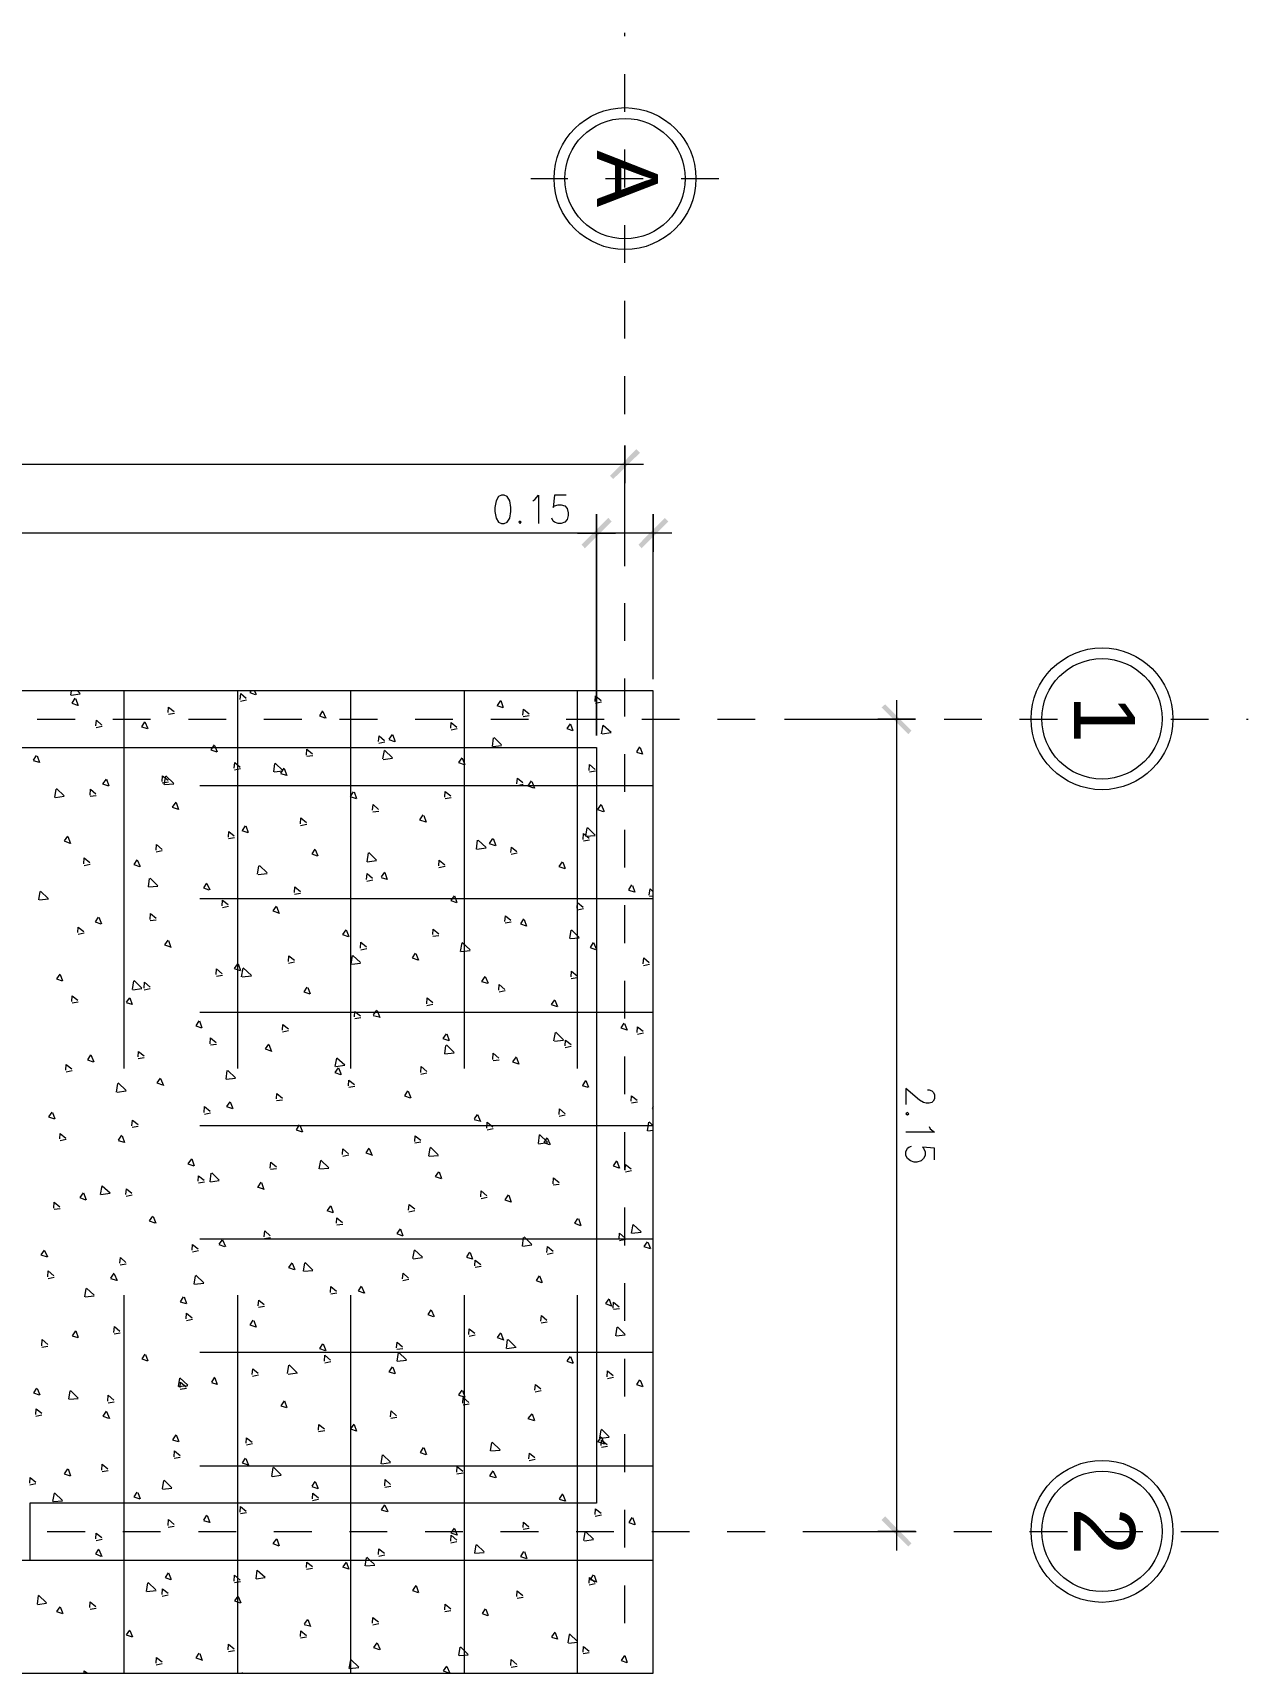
# Model space of a CAD drawing. Header units: metres. Extents: x -0.3 to 26.7, y -6.4 to 6.5.
# Drawn here: x 23.486 to 26.702, y 2.204 to 6.546 of the extents above; entities that cross this region are included whole.
import ezdxf

# ---------------------------------------------------------------- set-up
doc = ezdxf.new("R2010")
doc.units = ezdxf.units.M
doc.linetypes.add('IMPORT-PDF_IMPORT', pattern=[1, 0.8, -0.2])
doc.layers.add('00', color=250, linetype='Continuous')
doc.layers.add('CUARTO DE BOMBAS_dwg _2_', color=8, linetype='Continuous', lineweight=9, true_color=0x767676)
for name, color, linetype, lineweight in [('PDF_Geometry', 7, 'Continuous', 9), ('PDF_Solid Fills', 7, 'Continuous', 9), ('PDF_Text', 7, 'Continuous', 9)]:
    doc.layers.add(name, color=color, linetype=linetype, lineweight=lineweight)
doc.styles.add('Arial', font='arial.ttf', dxfattribs={"height": 0.162037})

# ---------------------------------------------------------------- blocks, each defined once
blk = doc.blocks.new('CUARTO DE BOMBAS_dwg _2_-1318126-Leyenda 2')
at = {"layer": 'PDF_Solid Fills'}
for points in [[(320.87, 214.58), (323.71, 217.37), (323.33, 217.75), (320.53, 214.92)], [(317.87, 207.25), (320.7, 210.09), (320.36, 210.47), (317.53, 207.64)], [(323.88, 207.25), (326.71, 210.09), (326.33, 210.47), (323.54, 207.64)], [(352.11, 187.57), (352.45, 187.95), (349.66, 190.74), (349.28, 190.41)], [(352.11, 101.59), (352.45, 101.93), (349.66, 104.77), (349.28, 104.38)]]:
    blk.add_hatch(color=256, dxfattribs=at).paths.add_polyline_path(points)
at = {"layer": 'PDF_Geometry', "linetype": 'IMPORT-PDF_IMPORT'}
for p, q in [((322.1, 93.46), (322.1, 261.82)), ((332.05, 246.37), (312.15, 246.37)), ((147.9, 189.18), (388.1, 189.18)), ((148.95, 103.16), (388.1, 103.16))]:
    blk.add_line(p, q, dxfattribs=at)
at = {"layer": 'PDF_Geometry', "color": 7}
for p, q in [((319.09, 208.86), (307.32, 208.86)), ((317.1, 208.86), (321.13, 208.86)), ((269.1, 152.18), (269.1, 192.18)), ((281.12, 152.18), (281.12, 192.18)), ((293.1, 152.18), (293.1, 192.18)), ((305.12, 152.18), (305.12, 192.18)), ((317.1, 152.18), (317.1, 192.18)), ((325.1, 182.11), (277.1, 182.11)), ((325.1, 170.13), (277.1, 170.13)), ((325.1, 158.11), (277.1, 158.11)), ((325.1, 146.13), (277.1, 146.13)), ((325.1, 134.1), (277.1, 134.1)), ((269.1, 88.17), (269.1, 128.18)), ((281.12, 88.17), (281.12, 128.18)), ((293.1, 88.17), (293.1, 128.18)), ((305.12, 88.17), (305.12, 128.18)), ((317.1, 88.17), (317.1, 128.18)), ((325.1, 122.12), (277.1, 122.12)), ((325.1, 110.1), (277.1, 110.1))]:
    blk.add_line(p, q, dxfattribs=at)
at = {"layer": 'PDF_Geometry'}
for p, q in [((263.47, 192.18), (263.42, 191.72)), ((263.47, 191.72), (264.44, 191.85)), ((263.93, 191.34), (264.23, 190.62)), ((264.14, 192.18), (264.44, 191.89)), ((281.42, 191.08), (282.05, 191.21)), ((282.9, 192.18), (283.07, 191.76)), ((308.93, 191.13), (308.59, 190.62)), ((308.98, 191.13), (309.23, 190.41)), ((273.8, 189.69), (274.43, 189.81)), ((290.14, 189.98), (290.43, 189.26)), ((308.55, 190.62), (309.19, 190.41)), ((311.35, 189.43), (311.98, 189.56)), ((319.01, 190.87), (319.64, 191)), ((266.13, 188.29), (266.77, 188.42)), ((271.3, 188.88), (271.59, 188.16)), ((303.73, 188.04), (304.36, 188.16)), ((316.34, 188.63), (316.6, 187.95)), ((319.77, 188.54), (319.6, 187.61)), ((319.69, 187.61), (320.66, 187.74)), ((319.81, 188.54), (320.66, 187.78)), ((278.66, 186.38), (278.96, 185.71)), ((296.06, 186.64), (296.7, 186.77)), ((296.61, 185.83), (296.44, 184.95)), ((296.66, 185.88), (297.5, 185.07)), ((297.46, 187.53), (297.12, 187.06)), ((297.12, 187.02), (297.71, 186.81)), ((297.5, 187.53), (297.8, 186.81)), ((308.17, 187.19), (308.04, 186.26)), ((308.13, 186.26), (309.06, 186.38)), ((308.26, 187.23), (309.06, 186.43)), ((323.67, 186.22), (323.33, 185.71)), ((323.71, 186.17), (323.96, 185.45)), ((259.78, 185.33), (259.45, 184.82)), ((259.45, 184.78), (260.08, 184.61)), ((259.87, 185.28), (260.12, 184.56)), ((285.01, 184.48), (284.89, 183.59)), ((285.1, 184.52), (285.9, 183.72)), ((288.44, 185.24), (289.08, 185.33)), ((296.53, 184.9), (297.5, 185.03)), ((304.87, 185.03), (305.17, 184.35)), ((323.33, 185.66), (323.92, 185.5)), ((267.23, 182.83), (267.49, 182.11)), ((273.12, 182.41), (273.8, 182.53)), ((273.46, 183.12), (273.29, 182.24)), ((273.5, 183.17), (274.35, 182.36)), ((280.78, 183.8), (281.42, 183.93)), ((284.97, 183.59), (285.9, 183.68)), ((285.99, 183.97), (285.65, 183.46)), ((285.65, 183.42), (286.28, 183.25)), ((286.03, 183.93), (286.33, 183.21)), ((312.24, 182.57), (312.53, 181.85)), ((318.37, 183.59), (319.01, 183.68)), ((261.86, 181.77), (261.73, 180.88)), ((261.82, 180.88), (262.75, 181.01)), ((261.94, 181.81), (262.75, 181.05)), ((265.5, 181.77), (265.46, 181.13)), ((265.5, 181.01), (266.13, 181.09)), ((265.54, 181.77), (266.09, 181.26)), ((273.37, 182.24), (274.35, 182.32)), ((293.44, 181.47), (293.69, 180.75)), ((303.09, 180.75), (303.73, 180.88)), ((310.71, 182.15), (311.35, 182.28)), ((274.6, 180.33), (274.85, 179.61)), ((295.43, 179.36), (296.06, 179.44)), ((300.81, 178.98), (301.06, 178.26)), ((319.6, 180.12), (319.9, 179.4)), ((280.15, 177.28), (280.1, 176.69)), ((280.19, 177.28), (280.74, 176.82)), ((281.54, 177.37), (282.18, 177.16)), ((281.92, 177.88), (281.59, 177.37)), ((281.97, 177.88), (282.22, 177.16)), ((287.77, 177.92), (288.44, 178.04)), ((318.08, 177.66), (317.95, 176.77)), ((318.16, 177.71), (318.97, 176.9)), ((263.13, 176.73), (263.42, 176.01)), ((280.15, 176.52), (280.78, 176.65)), ((306.48, 176.35), (306.35, 175.42)), ((306.44, 175.42), (307.41, 175.55)), ((306.56, 176.35), (307.41, 175.59)), ((308.17, 176.52), (308.43, 175.8)), ((317.74, 176.27), (318.37, 176.39)), ((317.99, 176.77), (318.97, 176.86)), ((264.86, 173.68), (265.5, 173.81)), ((270.49, 174.28), (270.79, 173.56)), ((272.48, 175.12), (273.12, 175.25)), ((283.41, 173.68), (284.25, 172.88)), ((289.33, 175.38), (289.59, 174.7)), ((294.92, 175), (294.79, 174.07)), ((294.84, 174.07), (295.81, 174.19)), ((295.01, 175.04), (295.81, 174.23)), ((310.08, 174.87), (310.71, 175)), ((315.54, 174.02), (315.79, 173.35)), ((271.76, 172.29), (271.64, 171.4)), ((271.85, 172.33), (272.65, 171.53)), ((283.32, 173.64), (283.19, 172.75)), ((283.28, 172.71), (284.25, 172.84)), ((294.79, 172.03), (295.43, 172.16)), ((296.66, 172.96), (296.32, 172.46)), ((296.32, 172.41), (296.91, 172.24)), ((296.7, 172.92), (296.95, 172.2)), ((302.41, 173.47), (303.09, 173.6)), ((260.16, 170.93), (260.04, 170.04)), ((260.25, 170.97), (261.05, 170.17)), ((271.68, 171.4), (272.65, 171.48)), ((277.86, 171.78), (278.16, 171.1)), ((287.13, 170.64), (287.77, 170.76)), ((304.06, 170.47), (304.32, 169.75)), ((322.82, 171.61), (322.48, 171.1)), ((322.48, 171.06), (323.11, 170.89)), ((322.9, 171.57), (323.16, 170.85)), ((324.72, 170.42), (325.1, 170.47)), ((260.12, 170.04), (261.1, 170.13)), ((279.51, 169.24), (280.15, 169.37)), ((285.23, 169.32), (285.52, 168.6)), ((317.1, 168.99), (317.74, 169.11)), ((266.43, 168.22), (266.68, 167.5)), ((271.85, 167.84), (272.48, 167.93)), ((292.59, 166.87), (292.89, 166.15)), ((309.44, 167.59), (310.08, 167.72)), ((311.43, 167.97), (311.68, 167.25)), ((316.38, 166.83), (316.26, 165.94)), ((316.47, 166.87), (317.27, 166.06)), ((264.23, 166.4), (264.86, 166.53)), ((273.8, 165.73), (274.05, 165.01)), ((301.78, 166.19), (302.41, 166.28)), ((304.83, 165.47), (304.66, 164.58)), ((304.87, 165.51), (305.72, 164.75)), ((316.34, 165.94), (317.27, 166.02)), ((318.8, 165.51), (319.09, 164.79)), ((281.16, 163.27), (281.42, 162.55)), ((286.5, 163.35), (287.13, 163.48)), ((293.23, 164.16), (293.1, 163.23)), ((293.19, 163.23), (294.12, 163.35)), ((293.31, 164.16), (294.12, 163.4)), ((294.16, 164.75), (294.79, 164.88)), ((299.96, 164.37), (300.25, 163.65)), ((304.74, 164.58), (305.72, 164.67)), ((262.32, 162.13), (262.58, 161.45)), ((278.88, 161.96), (279.51, 162.08)), ((281.67, 162.8), (281.5, 161.87)), ((281.59, 161.87), (282.56, 162)), ((281.71, 162.85), (282.56, 162.04)), ((307.32, 161.92), (307.62, 161.2)), ((316.43, 161.7), (317.06, 161.83)), ((324.09, 163.1), (324.72, 163.23)), ((270.07, 161.45), (269.94, 160.56)), ((270.03, 160.52), (270.96, 160.65)), ((270.16, 161.49), (270.96, 160.69)), ((271.21, 160.52), (271.85, 160.65)), ((288.53, 160.77), (288.78, 160.1)), ((308.81, 160.31), (309.44, 160.43)), ((263.59, 159.12), (264.23, 159.25)), ((269.65, 159.67), (269.31, 159.21)), ((269.31, 159.16), (269.9, 158.99)), ((269.69, 159.67), (269.94, 158.95)), ((295.81, 158.36), (295.47, 157.85)), ((295.89, 158.32), (296.15, 157.6)), ((301.14, 158.87), (301.78, 158.99)), ((314.69, 159.42), (314.99, 158.74)), ((277.06, 157.22), (277.31, 156.5)), ((293.52, 157.47), (294.16, 157.6)), ((295.47, 157.81), (296.11, 157.64)), ((322.06, 156.96), (322.35, 156.24)), ((278.24, 154.68), (278.88, 154.76)), ((284.42, 154.72), (284.68, 154)), ((285.86, 156.07), (286.5, 156.2)), ((303.13, 154.63), (303.01, 153.75)), ((303.22, 154.68), (304.02, 153.87)), ((303.26, 155.86), (303.51, 155.14)), ((314.73, 155.99), (314.56, 155.1)), ((314.65, 155.06), (315.62, 155.18)), ((314.78, 156.03), (315.62, 155.23)), ((323.45, 155.82), (324.09, 155.95)), ((265.58, 153.62), (265.88, 152.9)), ((270.58, 153.24), (271.21, 153.36)), ((291.58, 153.28), (291.41, 152.39)), ((291.62, 153.32), (292.47, 152.56)), ((303.05, 153.75), (304.02, 153.83)), ((308.17, 153.03), (308.81, 153.11)), ((310.63, 153.36), (310.88, 152.64)), ((315.79, 154.42), (316.43, 154.55)), ((262.96, 151.84), (263.59, 151.97)), ((272.95, 151.12), (273.25, 150.4)), ((279.98, 151.97), (279.85, 151.04)), ((279.89, 151.04), (280.87, 151.16)), ((280.06, 151.97), (280.87, 151.21)), ((291.49, 152.39), (292.47, 152.52)), ((291.79, 152.26), (292.08, 151.54)), ((300.51, 151.59), (301.14, 151.71)), ((268.38, 150.61), (268.25, 149.68)), ((268.34, 149.68), (269.31, 149.81)), ((268.46, 150.65), (269.31, 149.85)), ((292.89, 150.19), (293.52, 150.32)), ((299.15, 149.77), (299.45, 149.09)), ((317.57, 150.4), (318.2, 150.19)), ((317.95, 150.91), (317.61, 150.4)), ((317.99, 150.91), (318.25, 150.19)), ((280.32, 148.67), (280.61, 147.95)), ((285.23, 148.79), (285.86, 148.88)), ((322.82, 148.54), (323.45, 148.67)), ((261.52, 147.52), (261.77, 146.84)), ((269.94, 145.96), (270.58, 146.08)), ((277.61, 147.35), (278.24, 147.48)), ((287.68, 146.17), (287.98, 145.49)), ((306.48, 147.31), (306.14, 146.84)), ((306.14, 146.8), (306.73, 146.63)), ((306.52, 147.31), (306.82, 146.59)), ((315.16, 147.14), (315.79, 147.27)), ((324.6, 146.51), (324.47, 145.57)), ((324.68, 146.55), (325.1, 146.13)), ((262.32, 144.56), (262.96, 144.69)), ((268.8, 145.11), (268.46, 144.6)), ((268.46, 144.56), (269.1, 144.39)), ((268.89, 145.07), (269.14, 144.35)), ((299.87, 144.3), (300.51, 144.43)), ((307.54, 145.7), (308.17, 145.83)), ((313.04, 145.15), (312.91, 144.26)), ((312.95, 144.22), (313.93, 144.35)), ((313.08, 145.19), (313.93, 144.39)), ((313.89, 144.86), (314.18, 144.14)), ((324.55, 145.57), (325.1, 145.66)), ((276.25, 142.61), (276.51, 141.89)), ((289.88, 142.44), (289.71, 141.55)), ((289.93, 142.48), (290.77, 141.68)), ((292.25, 142.91), (292.89, 143.03)), ((295.05, 143.71), (295.34, 142.99)), ((301.44, 143.8), (301.31, 142.91)), ((301.4, 142.91), (302.37, 142.99)), ((301.52, 143.84), (302.33, 143.03)), ((278.28, 141.09), (278.16, 140.2)), ((278.37, 141.13), (279.17, 140.37)), ((284.59, 141.51), (285.23, 141.6)), ((289.8, 141.55), (290.77, 141.64)), ((302.46, 141.26), (302.71, 140.54)), ((321.25, 142.36), (321.55, 141.64)), ((322.18, 141.26), (322.82, 141.38)), ((264.78, 139.01), (265.08, 138.29)), ((266.73, 139.78), (266.56, 138.84)), ((266.64, 138.84), (267.62, 138.97)), ((266.77, 139.78), (267.62, 139.01)), ((276.97, 140.07), (277.61, 140.2)), ((278.24, 140.2), (279.17, 140.33)), ((283.19, 139.65), (283.83, 139.44)), ((283.58, 140.16), (283.24, 139.65)), ((283.62, 140.11), (283.87, 139.39)), ((314.52, 139.86), (315.16, 139.94)), ((261.69, 137.28), (262.32, 137.36)), ((269.31, 138.67), (269.94, 138.8)), ((290.94, 137.66), (290.6, 137.15)), ((290.98, 137.66), (291.24, 136.94)), ((306.9, 138.42), (307.54, 138.55)), ((309.82, 138.76), (310.08, 138.04)), ((272.15, 136.52), (272.44, 135.8)), ((290.56, 137.15), (291.2, 136.94)), ((291.62, 135.63), (292.25, 135.71)), ((299.24, 137.02), (299.87, 137.15)), ((317.19, 136.3), (317.44, 135.58)), ((322.95, 135.67), (322.78, 134.74)), ((322.99, 135.67), (323.83, 134.91)), ((279.47, 134.06), (279.13, 133.59)), ((279.51, 134.06), (279.81, 133.34)), ((283.96, 134.19), (284.59, 134.31)), ((298.35, 135.16), (298.6, 134.48)), ((311.35, 134.31), (311.22, 133.38)), ((311.43, 134.36), (312.24, 133.55)), ((321.55, 133.98), (322.18, 134.1)), ((322.86, 134.74), (323.83, 134.86)), ((324.55, 133.81), (324.81, 133.13)), ((260.67, 132.92), (260.97, 132.24)), ((276.34, 132.79), (276.97, 132.92)), ((279.13, 133.55), (279.72, 133.34)), ((299.79, 132.96), (299.62, 132.07)), ((299.7, 132.03), (300.68, 132.16)), ((299.83, 133), (300.68, 132.2)), ((305.67, 132.75), (305.33, 132.24)), ((305.33, 132.2), (305.93, 132.03)), ((305.72, 132.71), (305.97, 131.99)), ((311.3, 133.38), (312.24, 133.51)), ((313.89, 132.54), (314.52, 132.66)), ((268, 130.5), (267.66, 130)), ((268.04, 130.46), (268.34, 129.74)), ((268.67, 131.39), (269.31, 131.52)), ((276.63, 130.25), (276.46, 129.36)), ((276.67, 130.29), (277.52, 129.49)), ((286.88, 131.56), (287.17, 130.89)), ((288.19, 131.6), (288.06, 130.72)), ((288.11, 130.72), (289.08, 130.8)), ((288.27, 131.65), (289.08, 130.84)), ((306.27, 131.14), (306.9, 131.27)), ((313.08, 130.25), (313.34, 129.53)), ((261.05, 129.95), (261.69, 130.08)), ((265.03, 128.9), (264.91, 128.01)), ((265.12, 128.94), (265.92, 128.18)), ((267.66, 129.95), (268.29, 129.78)), ((276.55, 129.36), (277.52, 129.45)), ((294.24, 129.11), (294.54, 128.39)), ((298.6, 129.74), (299.24, 129.87)), ((264.95, 128.01), (265.92, 128.13)), ((275.45, 128.01), (275.7, 127.29)), ((283.32, 126.91), (283.96, 127.03)), ((290.98, 128.34), (291.62, 128.43)), ((320.45, 127.75), (320.7, 127.03)), ((320.91, 126.69), (321.55, 126.78)), ((275.7, 125.51), (276.34, 125.64)), ((282.81, 125.51), (283.07, 124.79)), ((301.61, 126.65), (301.91, 125.93)), ((313.25, 125.25), (313.89, 125.38)), ((263.97, 124.41), (264.23, 123.69)), ((268.04, 124.11), (268.67, 124.2)), ((305.63, 123.86), (306.27, 123.98)), ((308.98, 124.15), (309.27, 123.43)), ((309.65, 123.48), (309.53, 122.55)), ((309.74, 123.48), (310.54, 122.71)), ((321.25, 124.79), (321.13, 123.9)), ((321.17, 123.9), (322.14, 123.98)), ((321.34, 124.83), (322.14, 124.03)), ((260.38, 122.67), (261.01, 122.8)), ((271.34, 121.91), (271.59, 121.23)), ((290.18, 123.05), (290.43, 122.33)), ((297.97, 122.46), (298.6, 122.55)), ((298.1, 122.12), (297.97, 121.19)), ((298.14, 122.16), (298.98, 121.36)), ((309.61, 122.55), (310.58, 122.67)), ((316.3, 121.7), (315.96, 121.23)), ((316.34, 121.7), (316.64, 120.98)), ((286.5, 120.77), (286.37, 119.88)), ((286.45, 119.84), (287.43, 119.96)), ((286.58, 120.81), (287.39, 120.01)), ((290.35, 121.02), (290.98, 121.15)), ((297.55, 120.56), (297.8, 119.88)), ((298.01, 121.19), (298.98, 121.32)), ((315.96, 121.19), (316.6, 120.98)), ((259.87, 118.31), (260.16, 117.63)), ((263.42, 118.1), (264.23, 117.3)), ((274.94, 119.41), (274.81, 118.52)), ((274.85, 118.52), (275.83, 118.61)), ((274.98, 119.45), (275.83, 118.65)), ((275.02, 118.23), (275.7, 118.35)), ((278.66, 119.5), (278.33, 118.99)), ((278.33, 118.95), (278.92, 118.78)), ((278.71, 119.45), (278.96, 118.74)), ((282.69, 119.62), (283.32, 119.75)), ((304.83, 118.14), (304.49, 117.63)), ((304.91, 118.1), (305.17, 117.38)), ((312.62, 117.97), (313.25, 118.1)), ((320.28, 119.37), (320.91, 119.5)), ((323.71, 119.2), (324, 118.52)), ((263.34, 118.06), (263.21, 117.17)), ((263.3, 117.17), (264.23, 117.25)), ((267.4, 116.79), (268.04, 116.91)), ((286.07, 117), (286.33, 116.28)), ((304.49, 117.59), (305.12, 117.42)), ((305, 116.58), (305.63, 116.7)), ((259.74, 115.39), (260.38, 115.52)), ((267.23, 115.86), (267.53, 115.14)), ((297.33, 115.18), (297.97, 115.26)), ((312.28, 115.64), (312.53, 114.93)), ((274.6, 113.4), (274.9, 112.68)), ((289.67, 113.74), (290.35, 113.87)), ((293.44, 114.5), (293.69, 113.78)), ((319.6, 113.19), (319.26, 112.68)), ((319.56, 113.95), (319.43, 113.06)), ((319.52, 113.06), (320.45, 113.15)), ((319.64, 113.99), (320.45, 113.19)), ((319.64, 113.15), (319.9, 112.43)), ((282.05, 112.34), (282.69, 112.47)), ((296.4, 111.28), (296.28, 110.35)), ((296.49, 111.28), (297.29, 110.52)), ((300.81, 112.05), (301.1, 111.33)), ((308, 112.6), (307.83, 111.71)), ((307.92, 111.71), (308.89, 111.79)), ((308.04, 112.64), (308.89, 111.83)), ((319.22, 112.68), (319.86, 112.47)), ((319.64, 112.09), (320.28, 112.22)), ((263.17, 109.8), (263.42, 109.08)), ((266.77, 109.51), (267.4, 109.63)), ((274.39, 110.95), (275.02, 111.03)), ((281.97, 110.9), (282.26, 110.18)), ((284.85, 109.93), (284.68, 109)), ((284.89, 109.97), (285.73, 109.17)), ((296.36, 110.35), (297.29, 110.48)), ((308.17, 109.55), (308.47, 108.87)), ((311.98, 110.69), (312.62, 110.82)), ((259.11, 108.11), (259.74, 108.24)), ((273.25, 108.58), (273.12, 107.69)), ((273.16, 107.64), (274.13, 107.77)), ((273.33, 108.62), (274.13, 107.81)), ((284.76, 109), (285.73, 109.13)), ((289.29, 108.45), (288.95, 107.98)), ((288.95, 107.94), (289.59, 107.73)), ((289.33, 108.45), (289.63, 107.73)), ((296.7, 108.66), (296.66, 108.02)), ((296.7, 107.86), (297.33, 107.98)), ((296.74, 108.66), (297.29, 108.15)), ((304.32, 109.29), (305, 109.38)), ((261.69, 107.22), (261.52, 106.33)), ((261.6, 106.33), (262.58, 106.42)), ((261.73, 107.26), (262.58, 106.46)), ((270.54, 107.31), (270.79, 106.63)), ((289.04, 106.46), (289.67, 106.59)), ((296.7, 105.95), (297, 105.27)), ((315.49, 107.14), (315.16, 106.63)), ((315.16, 106.59), (315.75, 106.42)), ((315.54, 107.09), (315.83, 106.37)), ((277.82, 104.89), (277.48, 104.38)), ((277.48, 104.34), (278.11, 104.17)), ((277.9, 104.85), (278.16, 104.13)), ((281.42, 105.06), (282.05, 105.19)), ((318.97, 104.81), (319.64, 104.93)), ((322.9, 104.64), (323.2, 103.92)), ((273.75, 103.62), (274.39, 103.75)), ((304.06, 103.5), (304.36, 102.78)), ((311.35, 104.17), (311.3, 103.58)), ((311.35, 103.41), (311.98, 103.54)), ((311.39, 104.17), (311.94, 103.66)), ((317.87, 103.11), (317.74, 102.23)), ((317.95, 103.16), (318.8, 102.35)), ((266.13, 102.23), (266.77, 102.35)), ((266.43, 101.25), (266.73, 100.53)), ((285.27, 102.39), (285.52, 101.67)), ((303.68, 101.97), (304.32, 102.1)), ((306.31, 101.76), (306.18, 100.87)), ((306.22, 100.87), (307.2, 100.96)), ((306.39, 101.8), (307.2, 101)), ((311.47, 101.04), (311.73, 100.32)), ((317.82, 102.18), (318.8, 102.31)), ((283.15, 99.09), (283.03, 98.16)), ((283.19, 99.09), (284.04, 98.33)), ((288.4, 99.18), (289.04, 99.3)), ((292.21, 99.43), (292.85, 99.22)), ((292.59, 99.94), (292.25, 99.43)), ((292.63, 99.9), (292.89, 99.18)), ((294.67, 99.52), (295.64, 99.6)), ((296.06, 100.57), (296.7, 100.7)), ((271.55, 97.74), (271.43, 96.81)), ((271.64, 97.78), (272.44, 96.98)), ((273.8, 98.8), (274.09, 98.08)), ((280.78, 97.78), (281.42, 97.86)), ((283.07, 98.16), (284.04, 98.29)), ((300, 97.44), (300.25, 96.72)), ((318.33, 97.53), (318.97, 97.65)), ((318.84, 98.54), (319.09, 97.82)), ((260, 96.38), (259.87, 95.49)), ((259.91, 95.45), (260.88, 95.58)), ((260.04, 96.43), (260.88, 95.62)), ((271.51, 96.81), (272.48, 96.93)), ((273.12, 96.34), (273.75, 96.47)), ((281.16, 96.3), (281.46, 95.62)), ((310.71, 96.13), (311.35, 96.21)), ((262.32, 95.2), (262.62, 94.48)), ((265.5, 94.94), (266.13, 95.07)), ((288.49, 93.84), (288.15, 93.38)), ((288.53, 93.84), (288.82, 93.12)), ((303.05, 94.69), (303.68, 94.82)), ((307.37, 94.94), (307.62, 94.27)), ((269.69, 92.7), (269.99, 92.02)), ((288.15, 93.34), (288.74, 93.17)), ((295.43, 93.29), (296.06, 93.42)), ((314.69, 92.53), (314.35, 92.02)), ((314.73, 92.49), (314.99, 91.77)), ((316.21, 92.28), (316.05, 91.39)), ((316.26, 92.32), (317.1, 91.51)), ((280.15, 90.46), (280.78, 90.58)), ((287.77, 91.9), (288.4, 92.02)), ((295.89, 91.39), (296.19, 90.67)), ((304.62, 90.92), (304.49, 90.03)), ((304.7, 90.96), (305.5, 90.16)), ((314.35, 91.98), (314.94, 91.81)), ((316.13, 91.35), (317.1, 91.47)), ((317.7, 90.24), (318.33, 90.37)), ((272.48, 89.06), (273.12, 89.19)), ((277.1, 90.24), (277.35, 89.53)), ((293.06, 89.57), (292.89, 88.68)), ((292.97, 88.68), (293.95, 88.76)), ((293.1, 89.61), (293.95, 88.81)), ((303.26, 88.89), (303.56, 88.17)), ((304.57, 90.03), (305.5, 90.12)), ((310.08, 88.81), (310.71, 88.93)), ((322.1, 90.03), (322.35, 89.31)), ((281.46, 88.21), (281.46, 88.17)), ((281.54, 88.26), (281.63, 88.17)), ((302.46, 88.17), (302.5, 88.17))]:
    blk.add_line(p, q, dxfattribs=at)
at = {"layer": 'PDF_Geometry', "color": 7, "flags": 128}
for points in [[(322.1, 205.35), (322.1, 218.13), (322.1, 214.16)], [(324.09, 216.14), (320.11, 216.14), (158.1, 216.14), (154.12, 216.14)], [(312.36, 212.29), (312.57, 212.42), (312.95, 212.89), (312.95, 209.88)], [(315.88, 212.89), (314.65, 212.89), (314.52, 211.57), (314.65, 211.74), (315.03, 211.87), (315.37, 211.87), (315.75, 211.74), (316, 211.45), (316.09, 211.02), (316.09, 210.73), (316, 210.3), (315.75, 210.01), (315.37, 209.88), (315.03, 209.88), (314.65, 210.01), (314.52, 210.13), (314.39, 210.43)], [(325.1, 193.41), (325.1, 210.85), (325.1, 206.87)], [(327.09, 208.86), (323.11, 208.86), (321.13, 208.86), (317.1, 208.86), (161.1, 208.86), (157.08, 208.86), (155.09, 208.86), (151.11, 208.86)], [(350.89, 101.17), (350.89, 105.15), (350.89, 187.19), (350.89, 191.17)], [(338.99, 189.18), (352.88, 189.18), (348.9, 189.18)], [(354.15, 149.94), (354.31, 149.94), (354.61, 149.81), (354.74, 149.68), (354.87, 149.43), (354.87, 148.96), (354.74, 148.71), (354.61, 148.58), (354.31, 148.5), (354.02, 148.5), (353.72, 148.58), (353.3, 148.83), (351.86, 150.06), (351.86, 148.37)], [(354.31, 146.04), (354.44, 145.79), (354.87, 145.45), (351.86, 145.45)], [(354.87, 142.53), (354.87, 143.75), (353.6, 143.84), (353.72, 143.75), (353.89, 143.37), (353.89, 142.99), (353.72, 142.65), (353.47, 142.4), (353, 142.27), (352.75, 142.27), (352.33, 142.4), (352.03, 142.65), (351.86, 142.99), (351.86, 143.37), (352.03, 143.75), (352.16, 143.84), (352.45, 143.97)], [(341.45, 103.16), (352.88, 103.16), (348.9, 103.16)]]:
    blk.add_lwpolyline(points, dxfattribs=at)
for points in [[(309.06, 212.89), (308.72, 212.72), (308.47, 212.29), (308.34, 211.57), (308.34, 211.15), (308.47, 210.43), (308.72, 210.01), (309.06, 209.88), (309.31, 209.88), (309.65, 210.01), (309.91, 210.43), (310.03, 211.15), (310.03, 211.57), (309.91, 212.29), (309.65, 212.72), (309.31, 212.89)], [(311.01, 210.13), (310.88, 210.01), (311.01, 209.88), (311.13, 210.01)], [(319.09, 206.87), (319.09, 210.85), (319.09, 187.44), (319.09, 210.85)], [(319.09, 106.16), (259.11, 106.16), (259.11, 100.15), (325.1, 100.15), (325.1, 192.18), (153.1, 192.18), (153.1, 100.15), (219.1, 100.15), (219.1, 106.16), (159.11, 106.16), (159.11, 186.17), (319.09, 186.17)], [(153.1, 192.18), (153.1, 88.17), (325.1, 88.17), (325.1, 192.18)], [(352.16, 147.4), (352.03, 147.52), (351.86, 147.4), (352.03, 147.27)]]:
    blk.add_lwpolyline(points, close=True, dxfattribs=at)
at = {"layer": 'PDF_Geometry', "flags": 128}
blk.add_lwpolyline([(153.1, 192.18), (153.1, 100.15), (325.1, 100.15), (325.1, 192.18)], close=True, dxfattribs=at)
for points in [[(263.89, 191.38), (263.55, 190.87), (264.14, 190.66)], [(281.37, 191.25), (281.46, 191.89), (282.01, 191.38)], [(282.52, 192.18), (282.39, 191.97), (282.98, 191.76)], [(318.97, 191.04), (319.01, 191.63), (319.6, 191.13)], [(273.75, 189.86), (273.8, 190.45), (274.39, 189.98)], [(290.09, 190.03), (289.76, 189.52), (290.35, 189.31)], [(311.3, 189.6), (311.39, 190.24), (311.98, 189.73)], [(266.09, 188.46), (266.18, 189.05), (266.73, 188.54)], [(271.26, 188.88), (270.92, 188.37), (271.55, 188.16)], [(303.68, 188.2), (303.73, 188.8), (304.32, 188.33)], [(316.3, 188.67), (315.96, 188.16), (316.55, 187.95)], [(278.62, 186.43), (278.28, 185.92), (278.92, 185.71)], [(288.4, 185.37), (288.44, 186), (289.04, 185.5)], [(296.02, 186.81), (296.11, 187.4), (296.66, 186.89)], [(280.74, 183.97), (280.82, 184.56), (281.37, 184.1)], [(304.83, 185.07), (304.49, 184.56), (305.08, 184.35)], [(318.33, 183.72), (318.37, 184.35), (318.97, 183.84)], [(267.19, 182.83), (266.81, 182.32), (267.45, 182.11)], [(273.12, 182.57), (273.16, 183.17), (273.75, 182.7)], [(310.67, 182.32), (310.75, 182.91), (311.3, 182.45)], [(312.19, 182.62), (311.85, 182.11), (312.45, 181.9)], [(293.35, 181.47), (293.02, 180.97), (293.65, 180.75)], [(303.05, 180.92), (303.09, 181.52), (303.68, 181.05)], [(274.56, 180.37), (274.18, 179.86), (274.81, 179.65)], [(295.39, 179.53), (295.47, 180.12), (296.02, 179.61)], [(300.72, 179.02), (300.38, 178.51), (301.02, 178.3)], [(319.56, 180.12), (319.22, 179.61), (319.81, 179.4)], [(287.77, 178.09), (287.81, 178.72), (288.4, 178.21)], [(263.09, 176.77), (262.75, 176.27), (263.34, 176.05)], [(272.48, 175.29), (272.53, 175.89), (273.12, 175.38)], [(289.29, 175.42), (288.95, 174.91), (289.54, 174.7)], [(308.09, 176.52), (307.75, 176.01), (308.38, 175.8)], [(310.03, 175.04), (310.12, 175.63), (310.67, 175.17)], [(317.7, 176.44), (317.74, 177.07), (318.33, 176.56)], [(264.82, 173.85), (264.86, 174.49), (265.46, 173.98)], [(270.45, 174.28), (270.11, 173.77), (270.71, 173.56)], [(302.41, 173.64), (302.46, 174.23), (303.05, 173.73)], [(315.45, 174.07), (315.11, 173.56), (315.75, 173.35)], [(294.75, 172.2), (294.84, 172.84), (295.39, 172.33)], [(277.82, 171.82), (277.48, 171.31), (278.07, 171.1)], [(287.13, 170.81), (287.17, 171.4), (287.77, 170.93)], [(304.02, 170.47), (303.68, 169.96), (304.28, 169.75)], [(324.68, 170.55), (324.77, 171.19), (325.1, 170.89)], [(271.85, 167.97), (271.89, 168.6), (272.48, 168.1)], [(279.47, 169.41), (279.51, 170), (280.1, 169.54)], [(285.18, 169.37), (284.85, 168.86), (285.44, 168.65)], [(317.06, 169.15), (317.1, 169.75), (317.7, 169.28)], [(264.19, 166.57), (264.23, 167.16), (264.82, 166.7)], [(266.35, 168.22), (266.01, 167.72), (266.64, 167.5)], [(292.55, 166.87), (292.21, 166.36), (292.8, 166.15)], [(301.78, 166.36), (301.82, 166.95), (302.41, 166.45)], [(309.4, 167.76), (309.48, 168.35), (310.03, 167.88)], [(311.39, 168.01), (311.05, 167.5), (311.64, 167.29)], [(273.71, 165.77), (273.37, 165.26), (274.01, 165.05)], [(294.12, 164.92), (294.16, 165.56), (294.75, 165.05)], [(318.75, 165.51), (318.42, 165.01), (319.01, 164.79)], [(281.08, 163.27), (280.74, 162.76), (281.37, 162.55)], [(286.5, 163.52), (286.54, 164.12), (287.13, 163.65)], [(299.92, 164.41), (299.58, 163.91), (300.17, 163.69)], [(324.05, 163.27), (324.13, 163.91), (324.68, 163.4)], [(262.28, 162.17), (261.94, 161.66), (262.54, 161.45)], [(278.83, 162.13), (278.88, 162.72), (279.47, 162.21)], [(307.28, 161.92), (306.94, 161.41), (307.58, 161.2)], [(316.43, 161.87), (316.47, 162.47), (317.06, 162)], [(263.55, 159.29), (263.59, 159.88), (264.19, 159.42)], [(271.21, 160.69), (271.26, 161.32), (271.85, 160.81)], [(288.44, 160.81), (288.11, 160.31), (288.74, 160.1)], [(308.76, 160.48), (308.81, 161.07), (309.4, 160.56)], [(293.48, 157.64), (293.52, 158.23), (294.12, 157.77)], [(301.14, 159.04), (301.19, 159.67), (301.78, 159.16)], [(314.65, 159.46), (314.31, 158.95), (314.94, 158.74)], [(277.01, 157.22), (276.67, 156.71), (277.27, 156.5)], [(285.86, 156.24), (285.9, 156.84), (286.5, 156.37)], [(322.01, 157), (321.68, 156.5), (322.31, 156.29)], [(323.41, 155.99), (323.45, 156.58), (324.05, 156.12)], [(278.2, 154.8), (278.24, 155.44), (278.83, 154.93)], [(284.38, 154.76), (284.04, 154.25), (284.63, 154.04)], [(303.18, 155.86), (302.84, 155.35), (303.47, 155.14)], [(315.79, 154.59), (315.83, 155.18), (316.43, 154.72)], [(265.54, 153.62), (265.2, 153.11), (265.8, 152.9)], [(270.58, 153.41), (270.62, 154), (271.21, 153.53)], [(308.13, 153.15), (308.17, 153.79), (308.76, 153.28)], [(310.58, 153.41), (310.2, 152.9), (310.84, 152.69)], [(262.92, 152.01), (262.96, 152.6), (263.55, 152.14)], [(272.91, 151.16), (272.57, 150.65), (273.16, 150.44)], [(291.75, 152.26), (291.41, 151.76), (292, 151.54)], [(300.51, 151.76), (300.55, 152.39), (301.14, 151.88)], [(285.23, 148.96), (285.27, 149.55), (285.86, 149.05)], [(292.85, 150.36), (292.89, 150.95), (293.48, 150.49)], [(299.11, 149.81), (298.77, 149.3), (299.37, 149.09)], [(277.56, 147.52), (277.61, 148.16), (278.2, 147.65)], [(280.27, 148.67), (279.93, 148.16), (280.57, 147.95)], [(315.16, 147.31), (315.2, 147.9), (315.79, 147.4)], [(322.78, 148.71), (322.82, 149.3), (323.41, 148.83)], [(325.1, 148.16), (324.98, 147.95), (325.1, 147.9)], [(261.43, 147.56), (261.1, 147.06), (261.73, 146.84)], [(269.9, 146.13), (269.99, 146.72), (270.58, 146.25)], [(287.64, 146.21), (287.3, 145.7), (287.94, 145.49)], [(307.49, 145.87), (307.54, 146.51), (308.13, 146)], [(262.28, 144.73), (262.32, 145.32), (262.92, 144.81)], [(299.87, 144.47), (299.92, 145.07), (300.51, 144.6)], [(313.84, 144.86), (313.51, 144.35), (314.1, 144.14)], [(276.21, 142.61), (275.83, 142.1), (276.46, 141.89)], [(292.21, 143.08), (292.25, 143.67), (292.85, 143.16)], [(295.01, 143.75), (294.67, 143.25), (295.3, 143.03)], [(321.21, 142.4), (320.87, 141.89), (321.46, 141.68)], [(276.93, 140.24), (276.97, 140.83), (277.56, 140.37)], [(284.55, 141.64), (284.63, 142.27), (285.23, 141.76)], [(302.37, 141.26), (302.03, 140.75), (302.67, 140.54)], [(322.14, 141.43), (322.18, 142.02), (322.78, 141.55)], [(264.74, 139.01), (264.4, 138.51), (264.99, 138.29)], [(269.27, 138.84), (269.35, 139.44), (269.9, 138.97)], [(306.86, 138.59), (306.9, 139.22), (307.49, 138.72)], [(314.52, 139.99), (314.56, 140.62), (315.16, 140.11)], [(261.65, 137.4), (261.69, 138.04), (262.28, 137.53)], [(299.2, 137.19), (299.28, 137.79), (299.87, 137.32)], [(309.74, 138.8), (309.4, 138.29), (310.03, 138.08)], [(272.1, 136.56), (271.76, 136.05), (272.36, 135.84)], [(291.58, 135.8), (291.62, 136.39), (292.21, 135.88)], [(317.1, 136.3), (316.76, 135.8), (317.4, 135.58)], [(283.91, 134.36), (284, 134.99), (284.55, 134.48)], [(298.31, 135.2), (297.97, 134.7), (298.56, 134.48)], [(321.51, 134.14), (321.55, 134.74), (322.14, 134.23)], [(324.47, 133.85), (324.13, 133.34), (324.77, 133.13)], [(260.63, 132.96), (260.29, 132.45), (260.93, 132.24)], [(268.63, 131.56), (268.72, 132.16), (269.27, 131.65)], [(276.29, 132.96), (276.34, 133.55), (276.93, 133.09)], [(313.84, 132.71), (313.93, 133.34), (314.52, 132.83)], [(261.01, 130.12), (261.05, 130.76), (261.65, 130.25)], [(286.84, 131.6), (286.5, 131.1), (287.09, 130.89)], [(298.56, 129.91), (298.65, 130.5), (299.2, 130)], [(306.22, 131.31), (306.27, 131.9), (306.86, 131.44)], [(313.04, 130.25), (312.7, 129.74), (313.29, 129.53)], [(290.94, 128.47), (290.98, 129.11), (291.58, 128.6)], [(294.2, 129.15), (293.86, 128.64), (294.46, 128.43)], [(275.36, 128.01), (275.02, 127.5), (275.66, 127.29)], [(283.28, 127.07), (283.36, 127.67), (283.91, 127.2)], [(320.41, 127.79), (320.07, 127.29), (320.66, 127.07)], [(320.87, 126.82), (320.91, 127.46), (321.51, 126.95)], [(275.66, 125.68), (275.7, 126.27), (276.29, 125.8)], [(282.73, 125.55), (282.39, 125.04), (283.03, 124.83)], [(301.57, 126.65), (301.23, 126.14), (301.82, 125.93)], [(313.21, 125.42), (313.29, 126.02), (313.84, 125.55)], [(260.38, 122.84), (260.42, 123.48), (261.01, 122.97)], [(263.93, 124.41), (263.59, 123.9), (264.19, 123.69)], [(268, 124.24), (268.08, 124.87), (268.63, 124.37)], [(305.59, 124.03), (305.63, 124.62), (306.22, 124.15)], [(308.93, 124.2), (308.59, 123.69), (309.19, 123.48)], [(271.3, 121.95), (270.96, 121.44), (271.55, 121.23)], [(290.09, 123.05), (289.76, 122.55), (290.39, 122.33)], [(290.31, 121.19), (290.35, 121.83), (290.94, 121.32)], [(297.93, 122.63), (298.01, 123.22), (298.56, 122.71)], [(282.64, 119.79), (282.73, 120.39), (283.28, 119.92)], [(297.46, 120.6), (297.12, 120.09), (297.76, 119.88)], [(320.24, 119.54), (320.28, 120.17), (320.87, 119.67)], [(259.83, 118.35), (259.49, 117.85), (260.08, 117.63)], [(275.02, 118.4), (275.07, 118.99), (275.66, 118.48)], [(312.57, 118.14), (312.66, 118.74), (313.21, 118.27)], [(323.67, 119.24), (323.33, 118.74), (323.96, 118.52)], [(267.36, 116.96), (267.4, 117.59), (268, 117.08)], [(286.03, 117), (285.69, 116.49), (286.28, 116.28)], [(304.95, 116.75), (305, 117.34), (305.59, 116.83)], [(259.74, 115.56), (259.78, 116.15), (260.38, 115.69)], [(267.19, 115.9), (266.85, 115.39), (267.45, 115.18)], [(297.29, 115.31), (297.38, 115.94), (297.93, 115.43)], [(312.24, 115.64), (311.85, 115.14), (312.49, 114.93)], [(274.56, 113.4), (274.22, 112.89), (274.81, 112.68)], [(282.01, 112.51), (282.05, 113.1), (282.64, 112.64)], [(289.67, 113.91), (289.71, 114.5), (290.31, 114.04)], [(293.4, 114.54), (293.06, 114.04), (293.65, 113.82)], [(274.39, 111.07), (274.43, 111.71), (275.02, 111.2)], [(300.76, 112.05), (300.42, 111.54), (301.02, 111.33)], [(311.94, 110.86), (312.02, 111.45), (312.57, 110.99)], [(319.6, 112.26), (319.64, 112.85), (320.24, 112.39)], [(263.09, 109.8), (262.75, 109.29), (263.38, 109.08)], [(266.73, 109.68), (266.77, 110.31), (267.36, 109.8)], [(281.92, 110.95), (281.59, 110.44), (282.22, 110.23)], [(304.32, 109.46), (304.36, 110.06), (304.95, 109.55)], [(308.13, 109.59), (307.79, 109.08), (308.38, 108.87)], [(259.11, 108.28), (259.15, 108.87), (259.74, 108.41)], [(270.45, 107.35), (270.11, 106.84), (270.75, 106.63)], [(289.04, 106.63), (289.08, 107.22), (289.67, 106.75)], [(296.66, 105.99), (296.32, 105.48), (296.95, 105.27)], [(273.75, 103.79), (273.8, 104.43), (274.39, 103.92)], [(281.37, 105.23), (281.42, 105.82), (282.01, 105.32)], [(318.97, 104.98), (319.01, 105.57), (319.6, 105.1)], [(322.86, 104.64), (322.52, 104.13), (323.11, 103.92)], [(266.09, 102.39), (266.13, 102.99), (266.73, 102.52)], [(304.02, 103.54), (303.68, 103.03), (304.32, 102.82)], [(303.68, 102.14), (303.73, 102.78), (304.32, 102.27)], [(266.39, 101.29), (266.05, 100.79), (266.64, 100.57)], [(285.23, 102.39), (284.85, 101.89), (285.48, 101.67)], [(296.02, 100.74), (296.06, 101.34), (296.66, 100.87)], [(311.39, 101.04), (311.05, 100.53), (311.68, 100.32)], [(288.4, 99.35), (288.44, 99.94), (289.04, 99.47)], [(294.71, 100.4), (294.67, 100.15), (294.58, 99.52)], [(294.79, 100.45), (295.09, 100.15), (295.6, 99.69)], [(273.75, 98.8), (273.42, 98.29), (274.01, 98.08)], [(280.74, 97.91), (280.78, 98.54), (281.37, 98.03)], [(299.96, 97.44), (299.62, 96.93), (300.21, 96.72)], [(318.33, 97.7), (318.37, 98.29), (318.97, 97.82)], [(318.75, 98.58), (318.42, 98.08), (319.05, 97.86)], [(265.46, 95.11), (265.5, 95.71), (266.09, 95.24)], [(273.12, 96.51), (273.16, 97.1), (273.75, 96.64)], [(281.12, 96.34), (280.78, 95.83), (281.37, 95.62)], [(310.67, 96.3), (310.71, 96.89), (311.3, 96.38)], [(262.28, 95.2), (261.94, 94.69), (262.58, 94.48)], [(295.39, 93.46), (295.43, 94.05), (296.02, 93.59)], [(303.05, 94.86), (303.09, 95.49), (303.68, 94.99)], [(307.32, 94.99), (306.99, 94.48), (307.58, 94.27)], [(269.65, 92.74), (269.31, 92.23), (269.94, 92.02)], [(287.77, 92.07), (287.81, 92.66), (288.4, 92.15)], [(280.1, 90.63), (280.15, 91.26), (280.74, 90.75)], [(295.85, 91.39), (295.51, 90.88), (296.11, 90.67)], [(317.7, 90.41), (317.74, 91.01), (318.33, 90.5)], [(272.48, 89.23), (272.53, 89.82), (273.12, 89.36)], [(277.01, 90.29), (276.67, 89.78), (277.31, 89.57)], [(303.22, 88.93), (302.88, 88.42), (303.47, 88.21)], [(310.03, 88.97), (310.08, 89.61), (310.67, 89.1)], [(322.06, 90.03), (321.72, 89.53), (322.31, 89.31)], [(264.86, 88.17), (264.86, 88.42), (265.2, 88.17)]]:
    blk.add_lwpolyline(points, dxfattribs=at)
at = {"layer": 'PDF_Geometry', "color": 7}
for centre, radius in [((322.12, 246.39), 7.51), ((322.12, 246.39), 6.37), ((372.62, 189.2), 7.51), ((372.62, 189.2), 6.37), ((372.62, 103.18), 7.51), ((372.62, 103.18), 6.37)]:
    blk.add_circle(centre, radius, dxfattribs=at)
at = {"layer": 'PDF_Text', "char_height": 6.45, "attachment_point": 1, "rotation": 270, "line_spacing_factor": 0.941778, "style": 'Arial'}
for s, insert, width in [('A', (325.62, 249.38), 7.1323), ('1', (376.12, 191.68), 5.9567), ('2', (376.12, 105.7), 5.9567)]:
    blk.add_mtext(s, dxfattribs=dict(at, insert=insert, width=width))
blk = doc.blocks.new('MACHOTE HD-04 DETALLES CUARTO DE BOMBAS (escala 1-25 a metros)')
at = {"layer": 'CUARTO DE BOMBAS_dwg _2_', "color": 7}
blk.add_blockref('CUARTO DE BOMBAS_dwg _2_-1318126-Leyenda 2', (0, 0), dxfattribs=at)

msp = doc.modelspace()

# ---------------------------------------------------------------- block references
at = {"layer": '00', "xscale": 0.025, "yscale": 0.025}
msp.add_blockref('MACHOTE HD-04 DETALLES CUARTO DE BOMBAS (escala 1-25 a metros)', (17, 0), dxfattribs=at)

doc.saveas('drawing.dxf')
